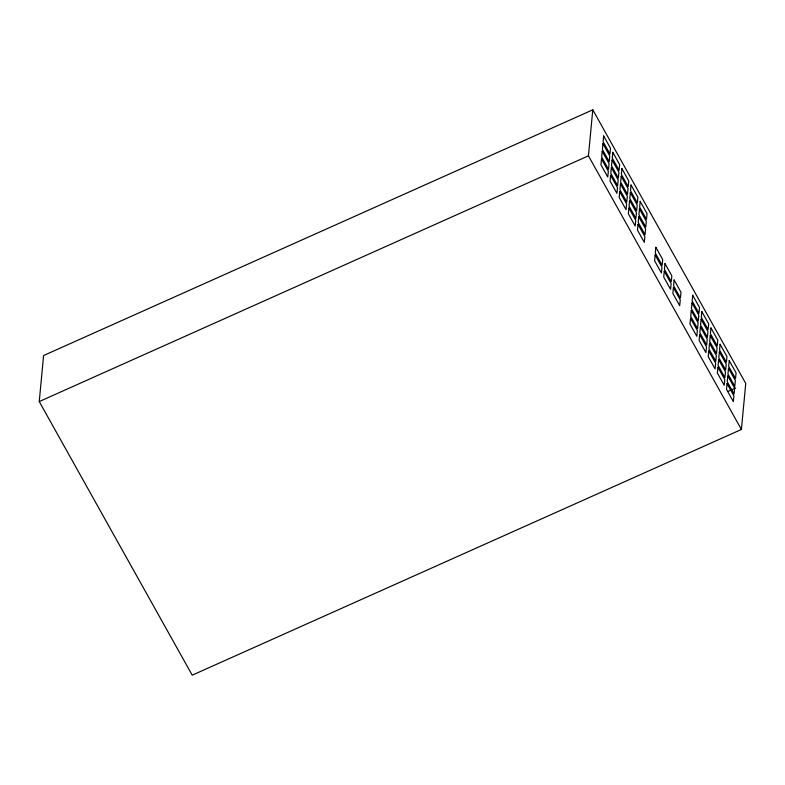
<?xml version="1.0" encoding="UTF-8"?>
<svg xmlns="http://www.w3.org/2000/svg" width="785" height="785" viewBox="0 0 785 785"><rect width="100%" height="100%" fill="white"/><g stroke="black" fill="none" stroke-linecap="round" stroke-linejoin="round"><path stroke-width="1.18" d="M39.25 401.557L43.597 355.536L592.783 109.831L745.75 383.443L741.403 429.464L192.217 675.169L39.25 401.557L588.436 155.842L592.783 109.831M727.852 391.45L735.682 387.947M588.436 155.842L741.403 429.464M601.487 159.012L600.937 164.762L607.786 177.008L608.336 171.258L601.487 159.012M602.213 151.338L601.663 157.088L608.512 169.344L609.062 163.594L602.213 151.338M602.929 143.665L602.389 149.425L609.238 161.671L609.778 155.921L602.929 143.665M603.655 136.001L603.115 141.751L609.965 154.007L610.504 148.247L603.655 136.001M610.612 175.34L610.073 181.1L616.922 193.345L617.461 187.595L610.612 175.34M611.338 167.676L610.799 173.426L617.648 185.682L618.188 179.922L611.338 167.676M612.064 160.003L611.525 165.753L618.374 178.009L618.914 172.258L612.064 160.003M612.791 152.339L612.251 158.089L619.1 170.335L619.64 164.585L612.791 152.339M619.748 191.677L619.208 197.427L626.057 209.683L626.597 203.933L619.748 191.677M620.474 184.014L619.924 189.764L626.773 202.01L627.323 196.26L620.474 184.014M621.2 176.34L620.65 182.091L627.5 194.346L628.049 188.596L621.2 176.34M621.926 168.667L621.377 174.427L628.226 186.673L628.775 180.923L621.926 168.667M628.883 208.015L628.334 213.765L635.183 226.021L635.732 220.261L628.883 208.015M629.609 200.342L629.06 206.102L635.909 218.348L636.458 212.598L629.609 200.342M630.326 192.678L629.786 198.428L636.635 210.674L637.175 204.924L630.326 192.678M631.052 185.005L630.512 190.755L637.361 203.011L637.901 197.261L631.052 185.005M638.009 224.353L637.469 230.103L644.318 242.349L644.858 236.599L638.009 224.353M638.735 216.68L638.195 222.43L645.044 234.686L645.584 228.935L638.735 216.68M639.461 209.006L638.921 214.766L645.77 227.012L646.31 221.262L639.461 209.006M640.187 201.343L639.647 207.093L646.497 219.349L647.036 213.589L640.187 201.343M655.132 254.978L654.592 260.728L661.441 272.984L661.981 267.234L655.132 254.978M655.858 247.314L655.318 253.064L662.167 265.31L662.707 259.56L655.858 247.314M664.267 271.316L663.727 277.066L670.576 289.322L671.116 283.562L664.267 271.316M664.993 263.642L664.444 269.392L671.293 281.648L671.842 275.898L664.993 263.642M673.402 287.653L672.853 293.404L679.702 305.65L680.252 299.899L673.402 287.653M674.129 279.98L673.579 285.73L680.428 297.986L680.978 292.236L674.129 279.98M690.525 318.278L689.976 324.028L696.825 336.284L697.374 330.534L690.525 318.278M691.251 310.605L690.702 316.365L697.551 328.611L698.101 322.861L691.251 310.605M691.968 302.941L691.428 308.691L698.277 320.947L698.817 315.187L691.968 302.941M692.694 295.268L692.154 301.018L699.003 313.274L699.543 307.524L692.694 295.268M699.651 334.616L699.111 340.366L705.96 352.622L706.5 346.862L699.651 334.616M700.377 326.943L699.837 332.693L706.686 344.949L707.226 339.198L700.377 326.943M701.103 319.279L700.563 325.029L707.413 337.275L707.952 331.525L701.103 319.279M701.829 311.606L701.29 317.356L708.139 329.612L708.678 323.862L701.829 311.606M708.786 350.954L708.247 356.704L715.096 368.95L715.635 363.2L708.786 350.954M709.512 343.28L708.963 349.031L715.812 361.286L716.362 355.536L709.512 343.28M710.239 335.607L709.689 341.367L716.538 353.613L717.088 347.863L710.239 335.607M710.965 327.944L710.415 333.694L717.264 345.95L717.814 340.19L710.965 327.944M717.922 367.282L717.372 373.042L724.221 385.288L724.771 379.538L717.922 367.282M718.638 359.618L718.098 365.368L724.947 377.624L725.487 371.864L718.638 359.618M719.364 351.945L718.824 357.695L725.674 369.951L726.213 364.201L719.364 351.945M720.09 344.281L719.551 350.031L726.4 362.277L726.939 356.527L720.09 344.281M727.047 383.62L726.508 389.37L733.357 401.626L733.896 395.875L727.047 383.62M727.773 375.946L727.234 381.706L734.083 393.952L734.623 388.202L727.773 375.946M728.5 368.283L727.96 374.033L734.809 386.289L735.349 380.529L728.5 368.283M729.226 360.609L728.686 366.369L735.535 378.615L736.075 372.865L729.226 360.609"/></g></svg>
